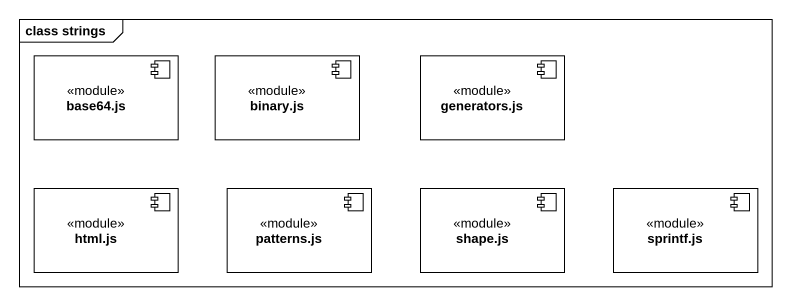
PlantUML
@startuml
mainframe class strings
component "base64.js" as base64_js <<module>>
component "binary.js" as binary_js <<module>>
component "generators.js" as generators_js <<module>>
component "html.js" as html_js <<module>>
component "patterns.js" as patterns_js <<module>>
component "shape.js" as shape_js <<module>>
component "sprintf.js" as sprintf_js <<module>>
@enduml
